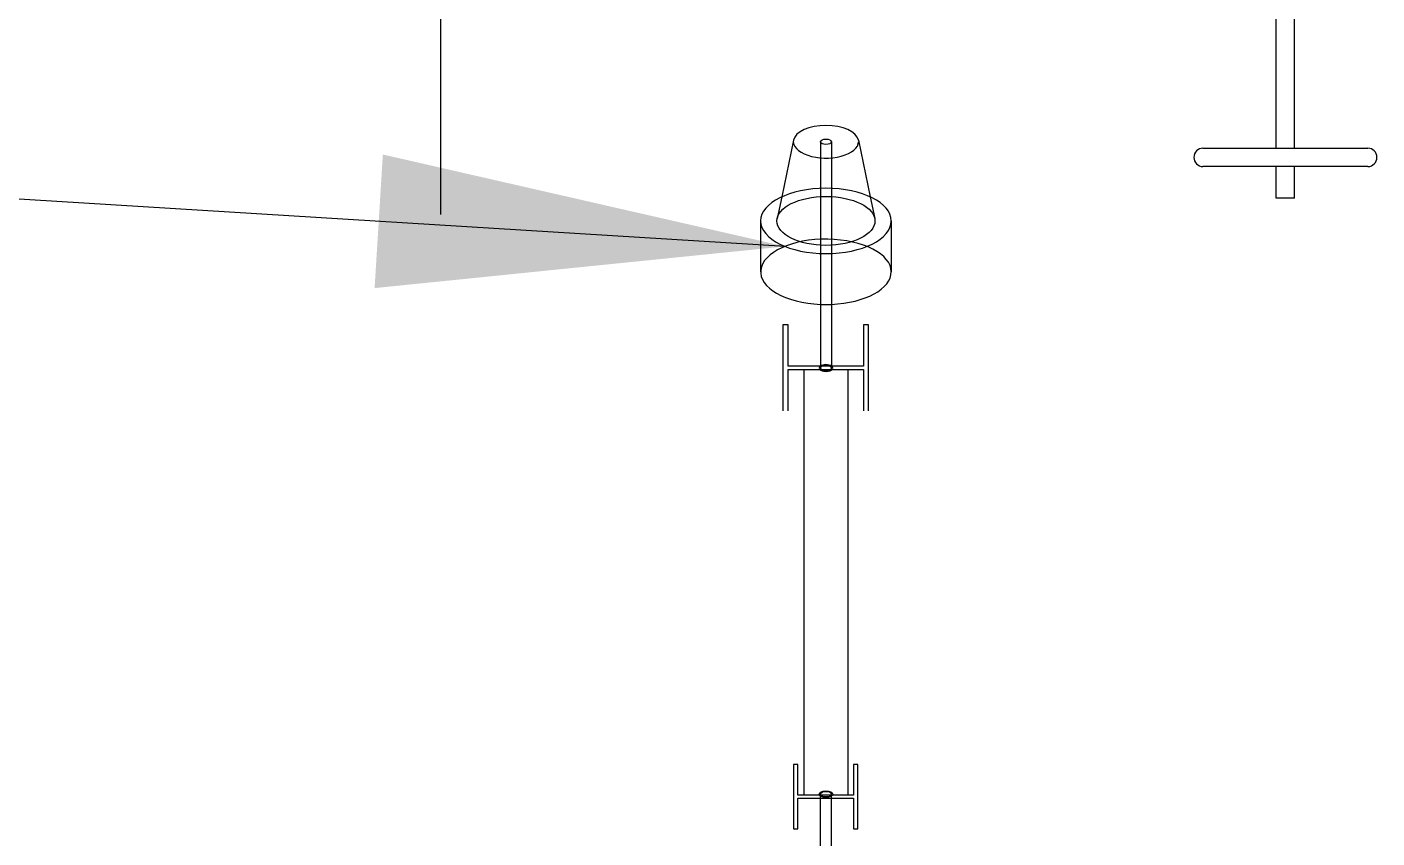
# Model space of a CAD drawing. Header units: inches. Extents: x 295136 to 296247, y 2627183 to 2627409.
# Drawn here: x 295226.986 to 295230.303, y 2627262.271 to 2627264.263 of the extents above; entities that cross this region are included whole.
import ezdxf

# ---------------------------------------------------------------- set-up
doc = ezdxf.new("R2010")
doc.units = ezdxf.units.IN
doc.header["$MEASUREMENT"] = 0
for name, color, linetype in [('EQUIPMENT LAYOUT-EMBED 1_DWG$0$DwgTemplate', 7, 'Continuous'), ('Layout', 6, 'Continuous'), ('REV.D CLOUD', 2, 'Continuous'), ('硅胶总平面底图 工艺装置区', 253, 'Continuous')]:
    doc.layers.add(name, color=color, linetype=linetype)
doc.styles.add('HZTXT', font='txt_qlt.shx', dxfattribs={"width": 0.7, "bigfont": 'hztxt.shx'})
doc.dimstyles.new('ISO-25', dxfattribs={"dimtxt": 2.5, "dimasz": 2.5, "dimexe": 1.25, "dimexo": 0.625, "dimtad": 1, "dimtxsty": 'HZTXT', "dimcen": 2.5, "dimclrd": 256, "dimclre": 256, "dimclrt": 256, "dimadec": 4, "dimazin": 0, "dimtfac": 1, "dimtmove": 0, "dimatfit": 3, "dimfxl": 1, "dimlwd": -1, "dimlwe": -1, "dimarcsym": 0})

# ---------------------------------------------------------------- blocks, each defined once
blk = doc.blocks.new('A$C55974CAD')
at = {"layer": 'EQUIPMENT LAYOUT-EMBED 1_DWG$0$DwgTemplate', "color": 1, "lineweight": 25}
blk.add_line((33.0699, 20.3), (33.6699, 20.3), dxfattribs=at)
at = {"layer": 'EQUIPMENT LAYOUT-EMBED 1_DWG$0$DwgTemplate', "color": 7, "lineweight": 25}
for p, q in [((33.188, 18.0225), (33.188, 18.4275)), ((33.233, 18.4275), (33.233, 18.0225)), ((33.11, 18.2025), (33.11, 18.2475)), ((33.11, 18.2475), (33.188, 18.2475)), ((33.233, 18.2475), (33.6375, 18.2475)), ((33.11, 18.2025), (33.188, 18.2025)), ((33.233, 18.2025), (33.6375, 18.2025))]:
    blk.add_line(p, q, dxfattribs=at)
for centre, start, end in [((33.2105, 18.4275), 0, 180), ((33.2105, 18.0225), 180, 0)]:
    blk.add_arc(centre, 0.0225, start, end, dxfattribs=at)

msp = doc.modelspace()

# ---------------------------------------------------------------- linework, layer by layer
at = {"layer": '硅胶总平面底图 工艺装置区', "color": 1, "linetype": 'Continuous', "lineweight": -3}
for p, q in [((295228.8692, 2627263.9852), (295228.8403, 2627263.8454)), ((295228.9357, 2627263.981), (295228.9357, 2627263.6614)), ((295228.9624, 2627263.981), (295228.9624, 2627263.6614)), ((295229.0289, 2627263.9852), (295229.0578, 2627263.8454)), ((295228.8403, 2627263.8454), (295228.8293, 2627263.7927)), ((295229.0578, 2627263.8454), (295229.0688, 2627263.7927)), ((295228.7886, 2627263.7865), (295228.7886, 2627263.6614)), ((295229.1095, 2627263.7865), (295229.1095, 2627263.6614)), ((295228.9357, 2627263.6614), (295228.9357, 2627263.4297)), ((295228.9624, 2627263.6614), (295228.9624, 2627263.4297)), ((295228.9357, 2627263.4297), (295228.9357, 2627263.4251)), ((295228.9624, 2627263.4297), (295228.9624, 2627263.4251)), ((295228.9357, 2627262.1419), (295228.9357, 2627262.3687)), ((295228.9624, 2627262.1419), (295228.9624, 2627262.3687))]:
    msp.add_line(p, q, dxfattribs=at)
at = {"layer": '硅胶总平面底图 工艺装置区', "color": 7, "linetype": 'Continuous', "lineweight": -3}
for p, q in [((295228.8433, 2627263.5308), (295228.8433, 2627263.3202)), ((295228.8559, 2627263.5308), (295228.8433, 2627263.5308)), ((295228.8559, 2627263.4297), (295228.8559, 2627263.5308)), ((295229.0413, 2627263.5308), (295229.0413, 2627263.4297)), ((295229.0539, 2627263.5308), (295229.0413, 2627263.5308)), ((295229.0539, 2627263.3202), (295229.0539, 2627263.5308)), ((295229.0413, 2627263.4297), (295228.8559, 2627263.4297)), ((295228.8559, 2627263.4213), (295229.0413, 2627263.4213)), ((295228.8559, 2627263.3202), (295228.8559, 2627263.4213)), ((295228.8943, 2627263.4213), (295228.8943, 2627262.3761)), ((295229.0029, 2627263.4213), (295229.0029, 2627262.3761)), ((295229.0413, 2627263.4213), (295229.0413, 2627263.3202)), ((295228.8801, 2627262.4514), (295228.8696, 2627262.4514)), ((295228.8696, 2627262.4514), (295228.8696, 2627262.2934)), ((295228.8801, 2627262.3761), (295228.8801, 2627262.4514)), ((295229.0276, 2627262.4514), (295229.017, 2627262.4514)), ((295229.017, 2627262.4514), (295229.017, 2627262.3761)), ((295229.0276, 2627262.2934), (295229.0276, 2627262.4514)), ((295229.017, 2627262.3761), (295228.8801, 2627262.3761)), ((295228.8801, 2627262.3687), (295229.017, 2627262.3687)), ((295228.8801, 2627262.2934), (295228.8801, 2627262.3687)), ((295228.9357, 2627262.3687), (295228.9357, 2627262.3782)), ((295228.9624, 2627262.3687), (295228.9624, 2627262.3782)), ((295229.017, 2627262.3687), (295229.017, 2627262.2934)), ((295228.8696, 2627262.2934), (295228.8801, 2627262.2934)), ((295229.017, 2627262.2934), (295229.0276, 2627262.2934))]:
    msp.add_line(p, q, dxfattribs=at)
at = {"layer": '硅胶总平面底图 工艺装置区', "color": 1, "linetype": 'Continuous', "lineweight": -3}
for centre, major_axis, start_param, end_param in [((295228.949, 2627263.981), (-0.0802, 0), 3.244874, 6.179904), ((295228.949, 2627263.981), (0.0802, 0), 3.038311, 6.283185), ((295228.949, 2627263.7865), (-0.1605, 0), 3.141593, 6.283185), ((295228.949, 2627263.7865), (0.1605, 0), 3.141593, 6.283185), ((295228.949, 2627263.6614), (-0.1605, 0), 3.141593, 7.770552), ((295228.949, 2627263.6614), (0.1605, 0), 4.795819, 6.283185), ((295228.949, 2627263.6614), (-0.1605, 0), 1.487366, 1.654226), ((295228.949, 2627263.4251), (-0.0167, 0), 5.697507, 9.424778), ((295228.949, 2627263.4251), (-0.0167, 0), 5.697507, 9.424778), ((295228.949, 2627263.4251), (0.0134, 0), 2.378782, 6.283185), ((295228.949, 2627263.4251), (0.0167, 0), 0.585678, 2.555915), ((295228.949, 2627263.4251), (0.0167, 0), 0.585678, 2.555915), ((295228.949, 2627263.4251), (-0.0134, 0), 3.904403, 5.520375), ((295228.949, 2627263.4251), (0.0134, 0), 0, 0.76281), ((295228.949, 2627263.4251), (0.0167, 0), 0, 0.585678), ((295228.949, 2627263.4251), (0.0167, 0), 0, 0.585678)]:
    msp.add_ellipse(centre, major_axis=major_axis, ratio=0.5, start_param=start_param, end_param=end_param, dxfattribs=at)
for centre, major_axis in [((295228.949, 2627263.981), (0.0134, 0)), ((295228.949, 2627263.7865), (0.1204, 0)), ((295228.949, 2627262.3782), (0.0167, 0)), ((295228.949, 2627262.3782), (0.0167, 0)), ((295228.949, 2627262.3782), (-0.0134, 0))]:
    msp.add_ellipse(centre, major_axis=major_axis, ratio=0.5, dxfattribs=at)

# ---------------------------------------------------------------- block references
at = {"layer": 'Layout', "rotation": 90}
msp.add_blockref('A$C55974CAD', (295248.3027, 2627230.7321), dxfattribs=at)

# ---------------------------------------------------------------- leaders
at = {"layer": 'REV.D CLOUD', "color": 136}
msp.add_leader([(295228.8485, 2627263.7239), (295225.8848, 2627263.9069)], dimstyle='ISO-25', override={"dimasz": 1, "dimgap": 0.625, "dimtad": 0, "dimclrd": 136}, dxfattribs=at)

doc.saveas('drawing.dxf')
